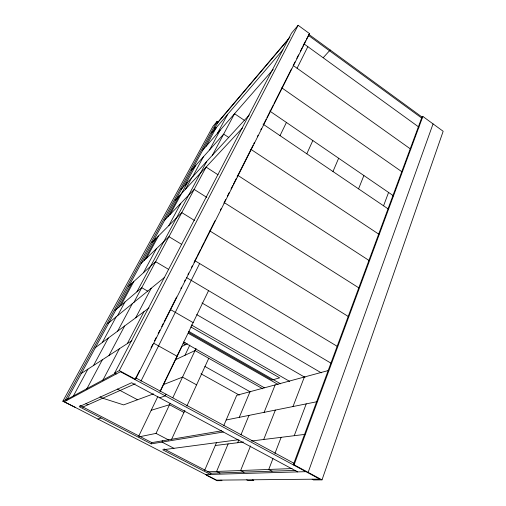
<?xml version="1.0" encoding="UTF-8"?>
<svg xmlns="http://www.w3.org/2000/svg" width="506" height="506" viewBox="0 0 506 506"><rect width="100%" height="100%" fill="white"/><g stroke="black" fill="none" stroke-linecap="round" stroke-linejoin="round"><path stroke-width="0.76" d="M322.018 479.871L443.167 131.282L422.845 116.431L421.998 117.038L293.278 464.856L294.1 464.818L322.018 479.871L313.492 479.935L312.139 479.207M433.054 123.888L308.141 472.389L307.3 472.414M294.1 464.818L422.845 116.431M383.567 205.809L388.576 192.444M294.239 435.704L306.225 403.877M272.974 458.506L268.756 469.454L272.108 471.238M274.941 453.395L281.134 437.329M292.993 406.539L304.365 377.008M263.708 439.493L275.365 410.081M358.558 188.858L363.89 175.531M250.54 445.938L240.616 470.536L244.044 472.332M264.094 412.352L275.169 384.908M237.7 442.718L238.889 439.84M240.97 434.806L248.99 415.388M228.136 443.901L216.587 471.453L219.958 473.199M239.268 417.342L250.015 391.707M295.902 470.378L210.977 473.199L210.452 474.438L162.73 449.802L237.909 439.809M204.588 470.504L216.486 442.661M223.76 425.647L236.726 395.306L328.761 370.411M332.973 171.528L338.647 158.239M306.8 153.792L312.828 140.548M171.452 439.67L184.911 410.315M186.859 406.071L208.763 358.305M162.584 440.796L161.983 442.099L173.95 448.31M139.093 436.849L156.019 433.395L170.199 403.295M172.862 397.634L196.031 348.451M297.68 471.902L131.604 382.745L79.227 406.697L151.224 443.863L151.813 442.617L221.736 430.802M166.038 394.218L165.247 395.869L159.643 397.798M330.197 49.993L323.22 57.697M184.968 355.282L189.839 345.06M159.972 391.454L208.573 290.634M138.663 436.298L157.904 396.369M160.25 391.499L181.945 346.477L187.384 343.719M280.02 135.646L286.415 122.452M140.946 381.195L199.642 263.55M297.073 68.253L307.844 46.666M135.026 379.582L135.538 379.342L309.552 33.636L298.142 25.3L291.513 33.162L114.609 373.131L116.209 373.985M135.38 378.874L139.643 370.405M151.022 347.818L152.799 344.289M154.577 340.759L156.354 337.23M158.131 333.701L159.909 330.171M161.686 326.642L163.463 323.113M164.178 321.702L176.619 296.997M180.882 288.521L181.597 287.111M184.437 281.469L185.152 280.052M187.992 274.41L188.706 272.993M191.546 267.351L192.261 265.935M194.038 262.405L196.878 256.763M197.593 255.347L200.433 249.705M201.148 248.288L203.988 242.646M204.702 241.229L215.012 220.761M220.344 210.173L221.052 208.763M223.899 203.115L225.676 199.585M227.453 196.056L229.231 192.527M231.008 188.997L232.785 185.468M233.494 184.057L236.34 178.409M237.048 176.999L253.051 145.235M253.759 143.824L254.467 142.414M257.314 136.765L258.022 135.355M260.868 129.707L261.577 128.296M263.36 124.767L266.2 119.119M266.915 117.708L269.755 112.06M270.47 110.65L273.31 105.001M274.024 103.591L291.443 69.006M293.221 65.476L294.998 61.947M296.775 58.418L298.553 54.888M300.33 51.359L302.107 47.83M302.816 46.413L305.662 40.771M306.37 39.354L309.552 33.636M114.609 373.131L119.289 370.582L298.142 25.3M127.316 343.606L144.001 311.658M102.762 380.392L119.422 348.723M135.684 317.812L151.237 288.237M108.986 355.49L124.666 325.953M86.406 389.658L102.357 359.785M117.658 331.139L132.344 303.638M133.938 302.335L206.081 167.081L218.035 174.779M212.4 155.234L234.55 113.711L244.562 120.46M136.917 291.81L206.707 161.452M217.46 133.293L227.694 114.299M93.534 365.503L108.309 338.046M143.445 272.759L156.354 248.769M168.802 225.644L180.813 203.33M209.554 149.921L220.18 130.175M73.262 396.211L87.892 369.165M102.32 342.473L116.216 316.775M185.613 189.08L191.685 177.853M117.588 315.662L124.988 301.962M192.527 176.929L203.393 156.822M118.815 307.212L131.737 283.411M144.204 260.426L156.253 238.231M167.891 216.777L179.149 196.031M185.139 185L195.835 165.285M206.201 146.19L216.239 127.689M120.833 305.498L133.837 281.494M146.392 258.332L158.511 235.967M170.218 214.354L187.555 182.362M65.413 399.848L217.15 121.351L218.086 121.978L66.653 400.486L65.413 399.848L62.833 401.245L75.217 407.355M62.833 401.245L212.994 126.279L217.15 121.351M217.909 122.186L289.932 37.185M216.96 123.597L288.426 39.316M211.729 132.958L282.854 49.835M202.261 150.699L273.183 69.448M191.496 170.142L223.671 134.109L228.788 137.493M180.933 189.592L249.275 114.976M175.013 200.477L242.387 128.05M164.368 220.445L194.165 189.421L206.802 197.397M151.857 242.64L181.799 212.609L194.57 220.502M141.016 263.487L168.96 236.675L181.762 244.423M128.208 286.617L155.62 261.691L168.466 269.293M114.9 310.551L141.743 287.705L147.897 291.26M107.753 323.676L164.576 277.364M94.9 347.964L149.017 307.952M80.96 373.656L131.939 340.608M66.368 399.753L115.735 373.08M185.247 342.473L183.172 343.542L185.31 344.75M175.588 359.671L195.038 350.563L262.791 388.798M82.459 407.241L135.197 383.757M163.609 384.535L182.527 377.122L196.587 384.857M153.457 393.864L123.622 404.895L102.724 398.216L100.005 396.793M97.943 419.063L101.086 417.981M151.193 410.296L169.535 404.711L183.937 412.434M226.182 419.974L317.028 401.707M151.224 443.863L223.386 432.016M215.271 445.501L243.418 442.01M251.469 441.011L304.954 434.376M207.131 471.813L292.07 468.562M205.708 474.577L305.902 471.662M206.79 475.134L206.321 475.147L217.106 480.7L222.001 480.662L220.913 480.099M79.891 405.445L151.813 442.617M164.007 448.923L210.977 473.199M85.969 403.687L88.031 404.762M252.633 479.789L253.816 480.409L247.87 480.453L246.707 479.846M156.019 433.395L168.783 440.049M117.373 389.032L137.543 399.746M135.753 377.874L293.973 463.268M119.289 370.582L135.538 379.342M153.868 343.308L176.967 356.192M200.933 373.77L239.287 395.097M204.892 366.439L250.236 391.834M183.368 341.986L264.429 387.805M188.675 331.341L280.596 383.814M188.377 332.271L272.083 380.019L279.641 377.849L190.768 326.914M188.2 333.264L278.06 384.478M170.598 309.647L193.147 322.626M191.293 324.896L289.679 381.385M196.745 314.618L305.01 377.381M201.995 302.961L321.247 372.821M186.518 277.566L330.899 363.125M194.987 260.748L337.54 346.521M209.788 230.913L348.248 316.459M224.322 202.64L358.716 287.787M237.611 175.221L369.38 260.698M214.557 127.651L215.872 128.524M250.925 149.352L379 234.316M263.05 124.147L388.235 208.965M269.679 110.991L393.655 195.93M281.753 87.829L401.808 171.705M293.233 65.514L410.802 149.2M304.093 43.952L418.962 127.177M308.243 35.262L421.928 118.214M308.717 34.313L422.289 117.247M120.447 371.72L64.306 401.739L216.511 480.143L319.773 479.131L120.447 371.72"/></g></svg>
